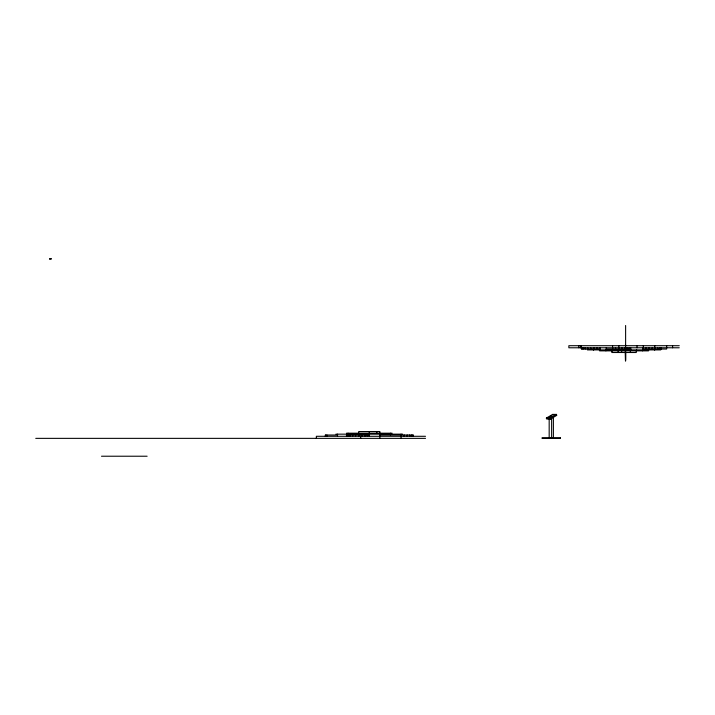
<?xml version="1.0" encoding="UTF-8"?>
<svg xmlns="http://www.w3.org/2000/svg" width="715" height="715" viewBox="0 0 715 715"><rect width="100%" height="100%" fill="white"/><g stroke="black" fill="none" stroke-linecap="round" stroke-linejoin="round"><path stroke-width="1.07" d="M549.254 417.489L549.728 417.167M549.781 417.319L549.236 417.354M551.533 416.058L550.452 416.344L551.283 416.085M546.358 418.087L552.65 414.396L556.467 414.396L556.788 415.352L550.496 419.044L546.689 419.044L546.358 418.087L550.175 418.087L556.467 414.396M679.25 345.703L568.854 345.703L568.854 347.776L679.25 347.776M599.974 349.045L581.447 349.045L581.447 347.776M606.266 349.045L630.719 349.045M642.946 349.045L666.657 349.045L666.657 345.703M346.48 433.201L392.106 433.201M335.889 434.157L402.697 434.157M337.525 435.015L325.298 435.015L325.298 436.293M369.289 435.015L346.48 435.015L346.48 436.293M379.88 435.015L413.288 435.015L413.288 436.293M425.514 436.293L316.352 436.293L316.352 438.358M35.75 438.358L425.514 438.358M101.494 456.224L147.129 456.224M552.65 414.396L552.972 415.352M550.175 418.087L550.496 419.044M672.583 345.703L672.583 347.776M661.098 347.776L661.098 349.045M660.731 347.776L660.731 349.903L587.381 349.903L587.381 349.045M659.57 347.776L659.57 349.045M657.666 347.776L657.666 349.045M655.172 347.776L655.172 349.045M654.788 345.703L654.788 347.776M654.797 349.045L654.797 349.903M654.431 349.045L654.431 349.903M652.241 347.776L652.241 349.045M649.086 347.776L649.086 349.045M648.871 349.045L648.871 349.903M648.505 349.903L648.505 350.859L599.599 350.859L599.599 349.903M645.913 347.776L645.913 349.045M643.312 345.703L643.312 347.776M642.946 347.776L642.946 349.903M642.571 349.903L642.571 350.859M637.02 345.703L637.02 347.776M636.645 349.903L636.645 350.859M636.279 350.859L636.279 352.513L611.826 352.513L611.826 350.859M630.719 347.776L630.719 349.903M630.362 347.776L630.362 349.045M630.353 350.859L630.353 352.513M629.191 347.776L629.191 349.045M627.287 347.776L627.287 349.045M625.616 325.495L625.616 360.262M624.794 347.776L624.794 349.045M624.418 349.903L624.418 350.859M622.005 349.045L622.005 349.903M621.862 347.776L621.862 349.045M621.639 350.859L621.639 352.513M618.868 345.703L618.868 347.776M618.707 347.776L618.707 349.045M618.493 349.045L618.493 349.903M618.126 350.859L618.126 352.513M615.535 347.776L615.535 349.045M612.567 345.703L612.567 349.045M612.201 349.903L612.201 350.859M606.266 347.776L606.266 349.903M605.9 349.903L605.9 350.859M599.974 347.776L599.974 349.903M599.233 349.045L599.233 349.903M597.043 347.776L597.043 349.045M593.888 347.776L593.888 349.045M593.673 349.045L593.673 349.903M593.307 349.045L593.307 349.903M590.715 347.776L590.715 349.045M587.748 347.776L587.748 349.045M585.183 347.776L585.183 349.045M583.19 347.776L583.19 349.045M581.921 347.776L581.921 349.045M581.081 345.703L581.081 347.776M580.714 345.703L580.714 347.776M578.846 345.703L578.846 347.776M553.392 417.408L553.392 437.821M552.132 437.821L552.132 438.358M551.631 417.408L551.631 437.821M550.344 437.821L550.344 438.358M549.174 418.481L549.174 437.821M412.868 435.015L412.868 436.293M411.643 435.015L411.643 436.293M409.704 435.015L409.704 436.293M407.175 435.015L407.175 436.293M404.225 435.015L404.225 436.293M401.061 434.157L401.061 438.358M390.47 433.201L390.47 435.015M379.88 438.358L379.88 431.547L358.707 431.547L358.707 436.293M376.832 431.547L376.832 433.201M369.289 431.547L369.289 436.293M367.349 435.015L367.349 436.293M364.82 435.015L364.82 436.293M361.87 435.015L361.87 436.293M360.691 436.293L360.691 438.358M355.543 435.015L355.543 436.293M352.593 435.015L352.593 436.293M350.055 435.015L350.055 436.293M348.116 433.201L348.116 436.293M346.891 435.015L346.891 436.293M337.525 434.157L337.525 436.293M326.934 435.015L326.934 436.293M325.718 435.015L325.718 436.293M625.634 352.995A84.209 0.465 89.3 0 1 625.223 352.513M624.999 352.468L625.446 352.513L624.999 352.468M625.393 345.014L625.455 344.943M550.586 416.639L551.676 416.353L550.586 416.639M49.558 258.964L51.292 258.866L49.558 258.964M560.453 437.821L542.024 437.821L542.024 438.358L560.453 438.358L560.453 437.821"/></g></svg>
